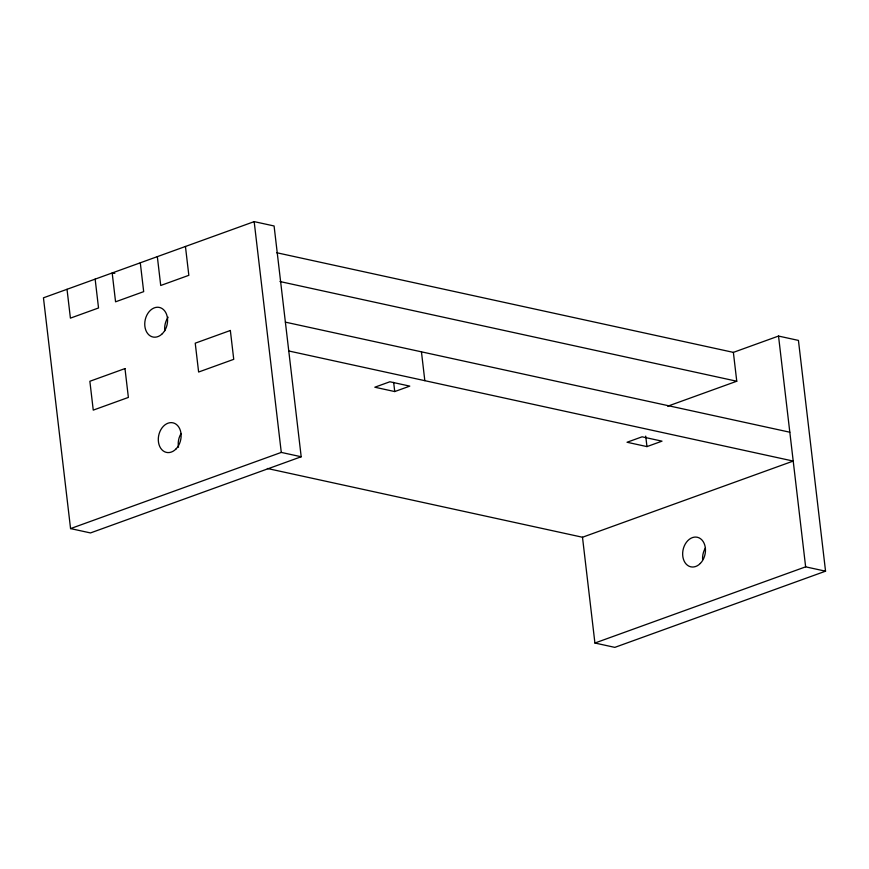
<?xml version="1.0" encoding="UTF-8"?>
<svg xmlns="http://www.w3.org/2000/svg" width="869" height="869" viewBox="0 0 869 869"><rect width="100%" height="100%" fill="white"/><g stroke="black" fill="none" stroke-linecap="round" stroke-linejoin="round"><path stroke-width="1.3" d="M254.172 221.628L43.45 297.817L70.563 528.591L90.474 532.936L301.195 456.757L274.083 225.973L254.172 221.628L281.284 452.412L301.195 456.757M394.732 391.561L409.788 386.118L389.877 381.773L374.821 387.216L394.732 391.561L393.657 382.382M70.563 528.591L281.284 452.412M276.592 252.705L733.371 352.379L778.526 336.064L798.437 340.409L825.55 571.183L614.828 647.372L594.917 643.027L582.491 537.248L267.38 468.489M667.674 406.214L736.76 381.23L733.371 352.379M646.96 446.601L662.004 441.159L642.093 436.814L627.038 442.256L646.96 446.601L645.721 436.108M582.491 537.248L793.212 461.07L288.769 350.978M594.917 643.027L805.639 566.838L825.55 571.183M114.838 273.355L112.177 272.964L115.566 301.815L143.678 291.647L140.289 262.796M279.981 281.545L736.76 381.23M285.38 322.138L789.823 432.219M778.526 336.064L805.639 566.838M421.443 351.826L424.832 380.676M185.445 246.47L188.834 275.321L160.722 285.488L157.332 256.637M95.145 279.123L98.534 307.974L70.411 318.141L67.022 289.29M178.514 447.231A15.142 11.21 -77.7 0 1 181.1 433.49M164.795 330.785A15.142 11.21 -77.7 0 1 168.13 317.207M702.576 559.147A15.142 11.21 -77.7 0 1 705.454 547.915M124.984 368.575L89.865 381.274L93.255 410.125L128.373 397.426L124.984 368.575M230.35 330.481L195.232 343.179L198.621 372.03L233.739 359.332L230.35 330.481M161.699 334.304A15.142 11.21 -77.7 0 0 162.025 308.495A15.142 11.21 -77.7 0 0 144.743 323.876A15.142 11.21 -77.7 0 0 161.699 334.304M175.983 449.001A15.142 11.21 -77.7 0 0 174.832 423.475A15.142 11.21 -77.7 0 0 158.31 440.366A15.142 11.21 -77.7 0 0 175.983 449.001M700.338 563.427A15.142 11.21 -77.7 0 0 699.187 537.911A15.142 11.21 -77.7 0 0 682.665 554.802A15.142 11.21 -77.7 0 0 700.338 563.427"/></g></svg>
